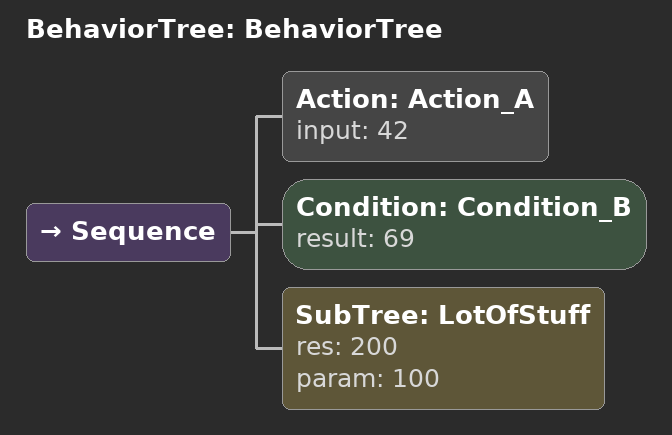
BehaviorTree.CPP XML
<root main_tree_to_execute="BehaviorTree">
    <BehaviorTree ID="BehaviorTree">
        <Sequence>
            <Action input="42" ID="Action_A"/>
            <Condition result="69" ID="Condition_B"/>
            <SubTree ID="LotOfStuff" res="200" param="100"/>
        </Sequence>
    </BehaviorTree>
</root>
